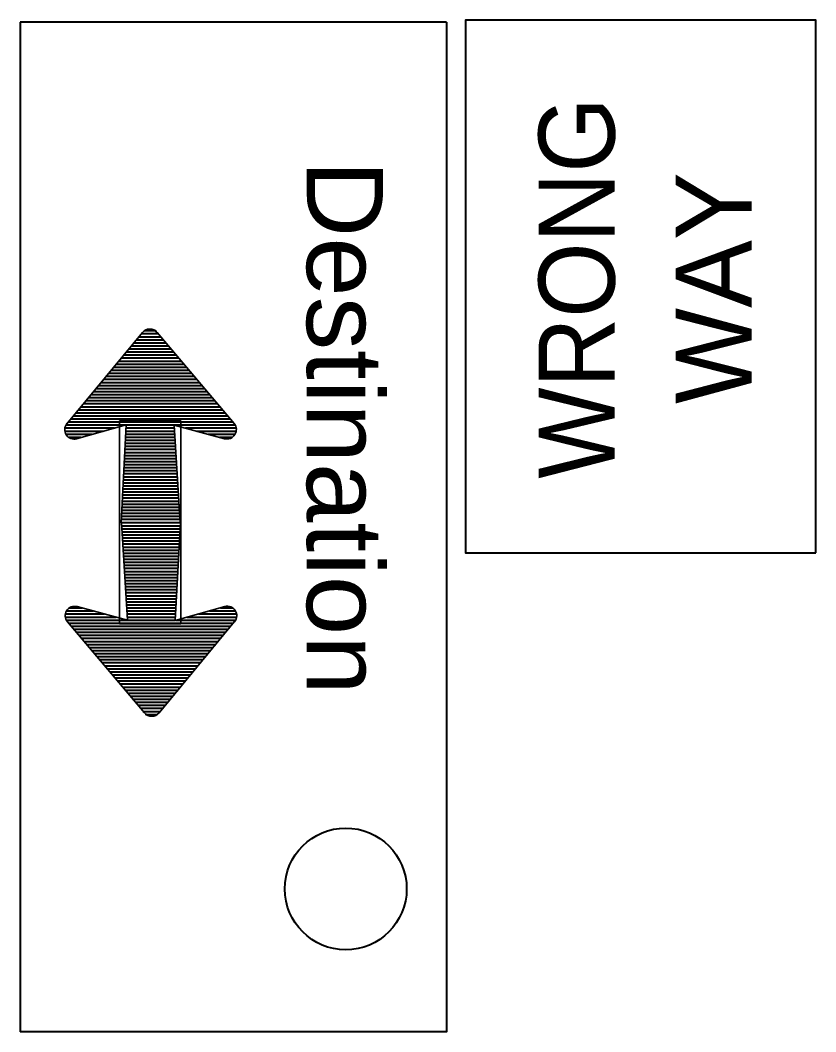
# Model space of a CAD drawing. Extents: x 930 to 1610, y -455 to -15.
# Drawn here: x 1278 to 1304.12, y -243.36 to -210.12 of the extents above; entities that cross this region are included whole.
import ezdxf
from ezdxf.enums import TextEntityAlignment as Align

# ---------------------------------------------------------------- set-up
doc = ezdxf.new("R2010")
doc.units = 0
doc.header["$LTSCALE"] = 0.8
doc.layers.add('1', color=7, linetype='Continuous', lineweight=53)

msp = doc.modelspace()

# ---------------------------------------------------------------- linework, layer by layer
at = {"layer": '1', "lineweight": 40}
for p, q in [((1292.0004, -210.1872), (1278.0004, -210.1872)), ((1278.0004, -210.1872), (1278.0004, -243.3593)), ((1282.7119, -220.6325), (1281.8119, -220.6325)), ((1282.3019, -220.6325), (1281.8119, -220.6325)), ((1282.6219, -220.5325), (1281.8919, -220.5325)), ((1282.3019, -220.5325), (1281.8919, -220.5325)), ((1282.5419, -220.4325), (1281.9719, -220.4325)), ((1282.3019, -220.4325), (1281.9719, -220.4325)), ((1282.9619, -220.9325), (1281.5619, -220.9325)), ((1282.3019, -220.9325), (1281.5619, -220.9325)), ((1282.8819, -220.8325), (1281.6419, -220.8325)), ((1282.3019, -220.8325), (1281.6419, -220.8325)), ((1282.7919, -220.7325), (1281.7319, -220.7325)), ((1282.3019, -220.7325), (1281.7319, -220.7325)), ((1283.2919, -221.3325), (1281.2319, -221.3325)), ((1282.3019, -221.3325), (1281.2319, -221.3325)), ((1283.2019, -221.2325), (1281.3119, -221.2325)), ((1282.3019, -221.2325), (1281.3119, -221.2325)), ((1283.1219, -221.1325), (1281.3919, -221.1325)), ((1282.3019, -221.1325), (1281.3919, -221.1325)), ((1283.0419, -221.0325), (1281.4819, -221.0325)), ((1282.3019, -221.0325), (1281.4819, -221.0325)), ((1283.5419, -221.6325), (1280.9819, -221.6325)), ((1282.3019, -221.6325), (1280.9819, -221.6325)), ((1283.4619, -221.5325), (1281.0619, -221.5325)), ((1282.3019, -221.5325), (1281.0619, -221.5325)), ((1283.3719, -221.4325), (1281.1519, -221.4325)), ((1282.3019, -221.4325), (1281.1519, -221.4325)), ((1283.8019, -221.9325), (1280.7319, -221.9325)), ((1282.3019, -221.9325), (1280.7319, -221.9325)), ((1283.7119, -221.8325), (1280.8219, -221.8325)), ((1282.3019, -221.8325), (1280.8219, -221.8325)), ((1283.6319, -221.7325), (1280.9019, -221.7325)), ((1282.3019, -221.7325), (1280.9019, -221.7325)), ((1284.1419, -222.3325), (1280.4019, -222.3325)), ((1282.3019, -222.3325), (1280.4019, -222.3325)), ((1284.0519, -222.2325), (1280.4919, -222.2325)), ((1282.3019, -222.2325), (1280.4919, -222.2325)), ((1283.9719, -222.1325), (1280.5719, -222.1325)), ((1282.3019, -222.1325), (1280.5719, -222.1325)), ((1283.8819, -222.0325), (1280.6519, -222.0325)), ((1282.3019, -222.0325), (1280.6519, -222.0325)), ((1284.3919, -222.6325), (1280.1519, -222.6325)), ((1282.3019, -222.6325), (1280.1519, -222.6325)), ((1284.3019, -222.5325), (1280.2419, -222.5325)), ((1282.3019, -222.5325), (1280.2419, -222.5325)), ((1284.2219, -222.4325), (1280.3219, -222.4325)), ((1282.3019, -222.4325), (1280.3219, -222.4325)), ((1284.6419, -222.9325), (1279.9119, -222.9325)), ((1282.3019, -222.9325), (1279.9119, -222.9325)), ((1284.5619, -222.8325), (1279.9919, -222.8325)), ((1282.3019, -222.8325), (1279.9919, -222.8325)), ((1284.4719, -222.7325), (1280.0719, -222.7325)), ((1282.3019, -222.7325), (1280.0719, -222.7325)), ((1284.9819, -223.3325), (1279.5819, -223.3325)), ((1282.3019, -223.3325), (1279.5819, -223.3325)), ((1284.9019, -223.2325), (1279.6619, -223.2325)), ((1282.3019, -223.2325), (1279.6619, -223.2325)), ((1284.8119, -223.1325), (1279.7419, -223.1325)), ((1282.3019, -223.1325), (1279.7419, -223.1325)), ((1284.7319, -223.0325), (1279.8219, -223.0325)), ((1282.3019, -223.0325), (1279.8219, -223.0325)), ((1281.0919, -223.5325), (1279.4719, -223.5325)), ((1281.0919, -223.5325), (1279.4719, -223.5325)), ((1280.7219, -223.6325), (1279.4719, -223.6325)), ((1280.7219, -223.6325), (1279.4719, -223.6325)), ((1283.0719, -223.6325), (1281.4719, -223.6325)), ((1282.3019, -223.6325), (1281.4719, -223.6325)), ((1282.3019, -223.4325), (1281.4819, -223.4325)), ((1283.0619, -223.5325), (1281.4819, -223.5325)), ((1282.3019, -223.5325), (1281.4819, -223.5325)), ((1285.0919, -223.5325), (1283.4219, -223.5325)), ((1283.0819, -223.8325), (1281.4619, -223.8325)), ((1282.3019, -223.8325), (1281.4619, -223.8325)), ((1283.0919, -223.9325), (1281.4619, -223.9325)), ((1282.3019, -223.9325), (1281.4619, -223.9325)), ((1283.0719, -223.7325), (1281.4719, -223.7325)), ((1282.3019, -223.7325), (1281.4719, -223.7325)), ((1285.0519, -223.7325), (1284.1719, -223.7325)), ((1283.1019, -224.2325), (1281.4419, -224.2325)), ((1282.3019, -224.2325), (1281.4419, -224.2325)), ((1283.1119, -224.3325), (1281.4419, -224.3325)), ((1282.3019, -224.3325), (1281.4419, -224.3325)), ((1283.0919, -224.0325), (1281.4519, -224.0325)), ((1282.3019, -224.0325), (1281.4519, -224.0325)), ((1283.1019, -224.1325), (1281.4519, -224.1325)), ((1282.3019, -224.1325), (1281.4519, -224.1325)), ((1283.1219, -224.6325), (1281.4219, -224.6325)), ((1282.3019, -224.6325), (1281.4219, -224.6325)), ((1283.1219, -224.4325), (1281.4319, -224.4325)), ((1282.3019, -224.4325), (1281.4319, -224.4325)), ((1283.1219, -224.5325), (1281.4319, -224.5325)), ((1282.3019, -224.5325), (1281.4319, -224.5325)), ((1283.1319, -224.8325), (1281.4119, -224.8325)), ((1282.3019, -224.8325), (1281.4119, -224.8325)), ((1283.1419, -224.9325), (1281.4119, -224.9325)), ((1282.3019, -224.9325), (1281.4119, -224.9325)), ((1283.1319, -224.7325), (1281.4219, -224.7325)), ((1282.3019, -224.7325), (1281.4219, -224.7325)), ((1283.1619, -225.3325), (1281.3819, -225.3325)), ((1282.3019, -225.3325), (1281.3819, -225.3325)), ((1283.1519, -225.1325), (1281.3919, -225.1325)), ((1282.3019, -225.1325), (1281.3919, -225.1325)), ((1283.1619, -225.2325), (1281.3919, -225.2325)), ((1282.3019, -225.2325), (1281.3919, -225.2325)), ((1283.1519, -225.0325), (1281.4019, -225.0325)), ((1282.3019, -225.0325), (1281.4019, -225.0325)), ((1283.1819, -225.5325), (1281.3719, -225.5325)), ((1282.3019, -225.5325), (1281.3719, -225.5325)), ((1283.1819, -225.6325), (1281.3719, -225.6325)), ((1282.3019, -225.6325), (1281.3719, -225.6325)), ((1283.1719, -225.4325), (1281.3819, -225.4325)), ((1282.3019, -225.4325), (1281.3819, -225.4325)), ((1283.2019, -225.9325), (1281.3519, -225.9325)), ((1282.3019, -225.9325), (1281.3519, -225.9325)), ((1283.1919, -225.7325), (1281.3619, -225.7325)), ((1282.3019, -225.7325), (1281.3619, -225.7325)), ((1283.2019, -225.8325), (1281.3619, -225.8325)), ((1282.3019, -225.8325), (1281.3619, -225.8325)), ((1283.2119, -226.1325), (1281.3419, -226.1325)), ((1282.3019, -226.1325), (1281.3419, -226.1325)), ((1283.2219, -226.2325), (1281.3419, -226.2325)), ((1282.3019, -226.2325), (1281.3419, -226.2325)), ((1283.2119, -226.0325), (1281.3519, -226.0325)), ((1282.3019, -226.0325), (1281.3519, -226.0325)), ((1283.2519, -226.6325), (1281.3119, -226.6325)), ((1282.3019, -226.6325), (1281.3119, -226.6325)), ((1281.3206, -226.6317), (1283.2606, -226.6317)), ((1283.2419, -226.5325), (1281.3219, -226.5325)), ((1282.3019, -226.5325), (1281.3219, -226.5325)), ((1283.2319, -226.3325), (1281.3319, -226.3325)), ((1282.3019, -226.3325), (1281.3319, -226.3325)), ((1283.2319, -226.4325), (1281.3319, -226.4325)), ((1282.3019, -226.4325), (1281.3319, -226.4325)), ((1282.2706, -226.6317), (1283.2606, -226.6317)), ((1281.3306, -226.7318), (1283.2506, -226.7318)), ((1281.3406, -226.8317), (1283.2406, -226.8317)), ((1281.3406, -226.9317), (1283.2406, -226.9317)), ((1282.2706, -226.7318), (1283.2506, -226.7318)), ((1282.2706, -226.8317), (1283.2406, -226.8317)), ((1282.2706, -226.9317), (1283.2406, -226.9317)), ((1281.3506, -227.0317), (1283.2306, -227.0317)), ((1281.3606, -227.1317), (1283.2306, -227.1317)), ((1281.3606, -227.2318), (1283.2206, -227.2318)), ((1282.2706, -227.0317), (1283.2306, -227.0317)), ((1282.2706, -227.1317), (1283.2306, -227.1317)), ((1282.2706, -227.2318), (1283.2206, -227.2318)), ((1281.3706, -227.3317), (1283.2206, -227.3317)), ((1281.3706, -227.4317), (1283.2106, -227.4317)), ((1281.3806, -227.5317), (1283.2106, -227.5317)), ((1281.3906, -227.6317), (1283.2006, -227.6317)), ((1282.2706, -227.3317), (1283.2206, -227.3317)), ((1282.2706, -227.4317), (1283.2106, -227.4317)), ((1282.2706, -227.5317), (1283.2106, -227.5317)), ((1282.2706, -227.6317), (1283.2006, -227.6317)), ((1281.3906, -227.7318), (1283.2006, -227.7318)), ((1281.4006, -227.8317), (1283.1906, -227.8317)), ((1281.4106, -227.9317), (1283.1906, -227.9317)), ((1282.2706, -227.7318), (1283.2006, -227.7318)), ((1282.2706, -227.8317), (1283.1906, -227.8317)), ((1282.2706, -227.9317), (1283.1906, -227.9317)), ((1281.4106, -228.0317), (1283.1806, -228.0317)), ((1281.4206, -228.1317), (1283.1806, -228.1317)), ((1281.4206, -228.2318), (1283.1706, -228.2318)), ((1282.2706, -228.0317), (1283.1806, -228.0317)), ((1282.2706, -228.1317), (1283.1806, -228.1317)), ((1282.2706, -228.2318), (1283.1706, -228.2318)), ((1281.4306, -228.3317), (1283.1606, -228.3317)), ((1281.4406, -228.4317), (1283.1606, -228.4317)), ((1281.4406, -228.5317), (1283.1506, -228.5317)), ((1281.4506, -228.6317), (1283.1506, -228.6317)), ((1282.2706, -228.3317), (1283.1606, -228.3317)), ((1282.2706, -228.4317), (1283.1606, -228.4317)), ((1282.2706, -228.5317), (1283.1506, -228.5317)), ((1282.2706, -228.6317), (1283.1506, -228.6317)), ((1281.4506, -228.7318), (1283.1406, -228.7318)), ((1281.4506, -228.8317), (1283.1406, -228.8317)), ((1281.4606, -228.9317), (1283.1306, -228.9317)), ((1282.2706, -228.7318), (1283.1406, -228.7318)), ((1282.2706, -228.8317), (1283.1406, -228.8317)), ((1282.2706, -228.9317), (1283.1306, -228.9317)), ((1281.4706, -229.0317), (1283.1306, -229.0317)), ((1281.4706, -229.1317), (1283.1206, -229.1317)), ((1281.4806, -229.2318), (1283.1206, -229.2318)), ((1282.2706, -229.0317), (1283.1306, -229.0317)), ((1282.2706, -229.1317), (1283.1206, -229.1317)), ((1282.2706, -229.2318), (1283.1206, -229.2318)), ((1279.5206, -229.5317), (1280.4006, -229.5317)), ((1281.4806, -229.3317), (1283.1106, -229.3317)), ((1281.4906, -229.4317), (1283.1106, -229.4317)), ((1281.5006, -229.5317), (1283.1006, -229.5317)), ((1281.5006, -229.6317), (1283.1006, -229.6317)), ((1282.2706, -229.3317), (1283.1106, -229.3317)), ((1282.2706, -229.4317), (1283.1106, -229.4317)), ((1282.2706, -229.5317), (1283.1006, -229.5317)), ((1282.2706, -229.6317), (1283.1006, -229.6317)), ((1283.8506, -229.6317), (1285.1006, -229.6317)), ((1283.8506, -229.6317), (1285.1006, -229.6317)), ((1279.4806, -229.7318), (1281.1506, -229.7318)), ((1279.5906, -229.9317), (1284.9906, -229.9317)), ((1281.5106, -229.7318), (1283.0906, -229.7318)), ((1282.2706, -229.7318), (1283.0906, -229.7318)), ((1282.2706, -229.8317), (1283.0906, -229.8317)), ((1282.2706, -229.9317), (1284.9906, -229.9317)), ((1283.4806, -229.7318), (1285.1006, -229.7318)), ((1283.4806, -229.7318), (1285.1006, -229.7318)), ((1279.6706, -230.0317), (1284.9106, -230.0317)), ((1279.7606, -230.1317), (1284.8306, -230.1317)), ((1279.8406, -230.2318), (1284.7506, -230.2318)), ((1282.2706, -230.0317), (1284.9106, -230.0317)), ((1282.2706, -230.1317), (1284.8306, -230.1317)), ((1282.2706, -230.2318), (1284.7506, -230.2318)), ((1279.9306, -230.3317), (1284.6606, -230.3317)), ((1280.0106, -230.4317), (1284.5806, -230.4317)), ((1280.1006, -230.5317), (1284.5006, -230.5317)), ((1280.1806, -230.6317), (1284.4206, -230.6317)), ((1282.2706, -230.3317), (1284.6606, -230.3317)), ((1282.2706, -230.4317), (1284.5806, -230.4317)), ((1282.2706, -230.5317), (1284.5006, -230.5317)), ((1282.2706, -230.6317), (1284.4206, -230.6317)), ((1280.2706, -230.7318), (1284.3306, -230.7318)), ((1280.3506, -230.8317), (1284.2506, -230.8317)), ((1280.4306, -230.9317), (1284.1706, -230.9317)), ((1282.2706, -230.7318), (1284.3306, -230.7318)), ((1282.2706, -230.8317), (1284.2506, -230.8317)), ((1282.2706, -230.9317), (1284.1706, -230.9317)), ((1280.5206, -231.0317), (1284.0806, -231.0317)), ((1280.6006, -231.1317), (1284.0006, -231.1317)), ((1280.6906, -231.2318), (1283.9206, -231.2318)), ((1282.2706, -231.0317), (1284.0806, -231.0317)), ((1282.2706, -231.1317), (1284.0006, -231.1317)), ((1282.2706, -231.2318), (1283.9206, -231.2318)), ((1280.7706, -231.3317), (1283.8406, -231.3317)), ((1280.8606, -231.4317), (1283.7506, -231.4317)), ((1280.9406, -231.5317), (1283.6706, -231.5317)), ((1281.0306, -231.6317), (1283.5906, -231.6317)), ((1282.2706, -231.3317), (1283.8406, -231.3317)), ((1282.2706, -231.4317), (1283.7506, -231.4317)), ((1282.2706, -231.5317), (1283.6706, -231.5317)), ((1282.2706, -231.6317), (1283.5906, -231.6317)), ((1281.1106, -231.7318), (1283.5106, -231.7318)), ((1281.2006, -231.8317), (1283.4206, -231.8317)), ((1281.2806, -231.9317), (1283.3406, -231.9317)), ((1282.2706, -231.7318), (1283.5106, -231.7318)), ((1282.2706, -231.8317), (1283.4206, -231.8317)), ((1282.2706, -231.9317), (1283.3406, -231.9317)), ((1281.3706, -232.0317), (1283.2606, -232.0317)), ((1281.4506, -232.1317), (1283.1806, -232.1317)), ((1281.5306, -232.2318), (1283.0906, -232.2318)), ((1282.2706, -232.0317), (1283.2606, -232.0317)), ((1282.2706, -232.1317), (1283.1806, -232.1317)), ((1282.2706, -232.2318), (1283.0906, -232.2318)), ((1281.6106, -232.3317), (1283.0106, -232.3317)), ((1281.6906, -232.4317), (1282.9306, -232.4317)), ((1281.7806, -232.5317), (1282.8406, -232.5317)), ((1281.8606, -232.6317), (1282.7606, -232.6317)), ((1282.2706, -232.3317), (1283.0106, -232.3317)), ((1282.2706, -232.4317), (1282.9306, -232.4317)), ((1282.2706, -232.5317), (1282.8406, -232.5317)), ((1282.2706, -232.6317), (1282.7606, -232.6317)), ((1281.9506, -232.7318), (1282.6806, -232.7318)), ((1282.0306, -232.8317), (1282.6006, -232.8317)), ((1282.2706, -232.7318), (1282.6806, -232.7318)), ((1282.2706, -232.8317), (1282.6006, -232.8317))]:
    msp.add_line(p, q, dxfattribs=at)
at = {"layer": '1', "lineweight": 35}
for p, q in [((1279.5319, -223.3825), (1282.0119, -220.3825)), ((1282.4919, -220.3825), (1285.0219, -223.3725)), ((1282.0806, -232.8817), (1279.5506, -229.8918)), ((1285.0406, -229.8817), (1282.5606, -232.8817))]:
    msp.add_line(p, q, dxfattribs=at)
at = {"layer": '1', "lineweight": 40}
for points in [[(1292.0004, -210.1872), (1292.0004, -243.3593), (1278.0004, -243.3593)], [(1282.3019, -220.3325), (1282.0819, -220.3325), (1282.0719, -220.3325)], [(1282.4319, -220.3325), (1282.4519, -220.3325), (1282.4319, -220.3325), (1282.0819, -220.3325), (1282.0819, -220.3325)], [(1281.4519, -223.4325), (1279.5119, -223.4325), (1279.5019, -223.4325)], [(1281.4519, -223.4325), (1279.5119, -223.4325), (1279.5019, -223.4325)], [(1285.0619, -223.4325), (1285.0519, -223.4325), (1283.0519, -223.4325), (1281.4819, -223.4325)], [(1285.0919, -223.6325), (1285.0819, -223.6325), (1283.8019, -223.6325)], [(1280.3619, -223.7325), (1279.5119, -223.7325), (1279.5019, -223.7325)], [(1280.3619, -223.7325), (1279.5119, -223.7325), (1279.5019, -223.7325)], [(1280.0019, -223.8325), (1279.6019, -223.8325), (1279.5919, -223.8325)], [(1280.0019, -223.8325), (1279.6019, -223.8325), (1279.5919, -223.8325)], [(1284.9619, -223.8325), (1284.9519, -223.8325), (1284.5419, -223.8325)], [(1279.4806, -229.6317), (1279.4906, -229.6317), (1280.7706, -229.6317)], [(1279.6106, -229.4317), (1279.6206, -229.4317), (1280.0306, -229.4317)], [(1284.2106, -229.5317), (1285.0606, -229.5317), (1285.0706, -229.5317)], [(1284.2106, -229.5317), (1285.0606, -229.5317), (1285.0706, -229.5317)], [(1284.5706, -229.4317), (1284.9706, -229.4317), (1284.9806, -229.4317)], [(1284.5706, -229.4317), (1284.9706, -229.4317), (1284.9806, -229.4317)], [(1279.5106, -229.8317), (1279.5206, -229.8317), (1281.5206, -229.8317), (1283.0906, -229.8317)], [(1283.1206, -229.8317), (1285.0606, -229.8317), (1285.0706, -229.8317)], [(1283.1206, -229.8317), (1285.0606, -229.8317), (1285.0706, -229.8317)], [(1282.1406, -232.9317), (1282.1206, -232.9317), (1282.1406, -232.9317), (1282.4906, -232.9317), (1282.4906, -232.9317)], [(1282.2706, -232.9317), (1282.4906, -232.9317), (1282.5006, -232.9317)]]:
    msp.add_lwpolyline(points, dxfattribs=at)
msp.add_lwpolyline([(1304.1199, -227.6241), (1304.1199, -210.1241), (1292.6199, -210.1241), (1292.6199, -227.6241)], close=True, dxfattribs=at)
at = {"layer": '1', "lineweight": 35}
msp.add_lwpolyline([(1283.2736, -229.9538), (1281.2632, -229.9538), (1281.2632, -223.2889), (1283.2736, -223.2889)], close=True, dxfattribs=at)
for points in [[(1284.7019, -223.8725), (1283.0519, -223.4325), (1283.2519, -226.6325), (1281.3119, -226.6325), (1281.4819, -223.4225), (1279.8519, -223.8725)], [(1279.8706, -229.3918), (1281.5206, -229.8317), (1281.3206, -226.6317), (1283.2606, -226.6317), (1283.0906, -229.8417), (1284.7206, -229.3918)]]:
    msp.add_lwpolyline(points, dxfattribs=at)
at = {"layer": '1', "lineweight": 40}
msp.add_circle((1288.688, -238.6662), 2, dxfattribs=at)
at = {"layer": '1', "lineweight": 35}
for centre, start, end in [((1282.2517, -220.5807), 40.25653, 140.40471), ((1279.7725, -223.5765), 140.43005, 285.55122), ((1284.7865, -223.5728), 255.11373, 40.25762), ((1279.786, -229.6914), 75.11373, 220.25762), ((1284.8, -229.6878), 320.43005, 105.55122), ((1282.3208, -232.6835), 220.25653, 320.40471)]:
    msp.add_arc(centre, 0.31, start, end, dxfattribs=at)

# ---------------------------------------------------------------- texts
at = {"layer": '1'}
for s, rotation, width, p in [('WRONG', 90, 0.95, (1297.519, -218.9252)), ('Destination', 270, 1.05, (1287.4099, -223.5012))]:
    msp.add_text(s, height=2.5, rotation=rotation, dxfattribs=dict(at, width=width)).set_placement(p, align=Align.CENTER)
msp.add_text('WAY', height=2.5, rotation=90, dxfattribs=at).set_placement((1302.019, -218.9252), align=Align.CENTER)

doc.saveas('drawing.dxf')
